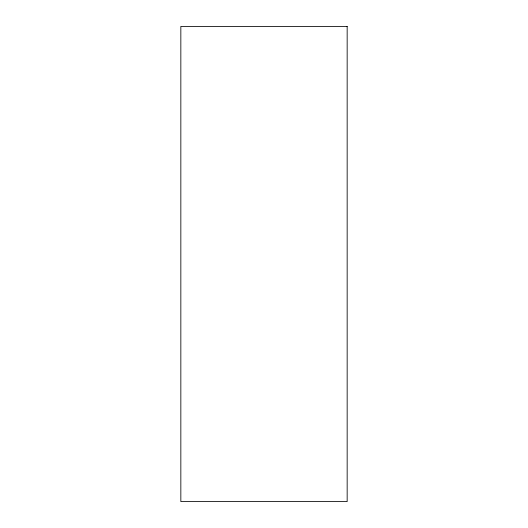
<?xml version="1.0" encoding="UTF-8"?>
<svg xmlns="http://www.w3.org/2000/svg" width="528" height="528" viewBox="0 0 528 528"><rect width="100%" height="100%" fill="white"/><g stroke="black" fill="none" stroke-linecap="round" stroke-linejoin="round"><path stroke-width="0.79" d="M347.16 26.4L180.84 26.4L180.84 501.6L347.16 501.6L347.16 26.4"/></g></svg>
